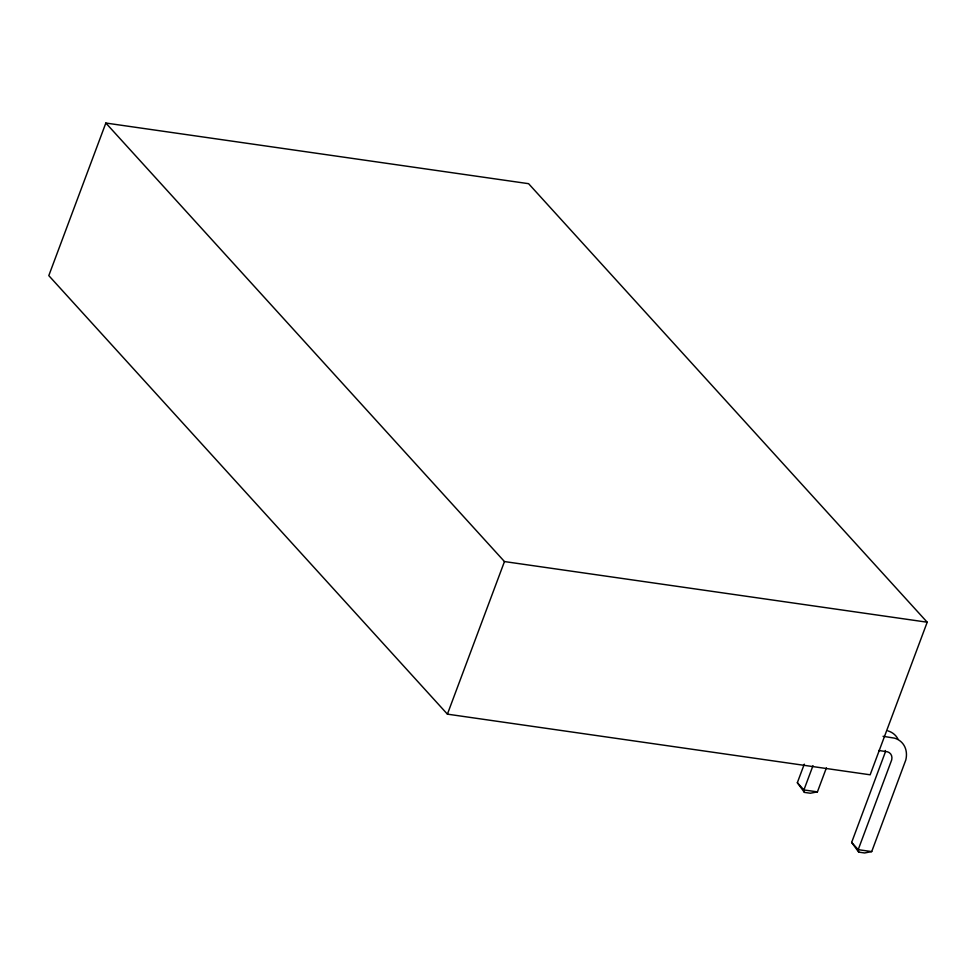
<?xml version="1.0" encoding="UTF-8"?>
<svg xmlns="http://www.w3.org/2000/svg" width="976" height="976" viewBox="0 0 976 976"><rect width="100%" height="100%" fill="white"/><g stroke="black" fill="none" stroke-linecap="round" stroke-linejoin="round"><path stroke-width="1.46" d="M105.847 123.037L48.8 275.622L447.411 714.151L870.153 774.798L927.2 622.212L528.589 183.683L105.847 123.037L504.47 561.566L927.2 622.212M447.411 714.151L504.47 561.566M826.391 767.88L817.424 791.878L810.336 793.232L804.395 792.39L797.343 782.703L804.285 764.159M812.984 765.684L803.919 789.938L804.395 792.39M883.036 736.294L894.504 738.137A25.266 19.935 -42.3 0 1 905.801 759.975L871.714 851.597L864.626 852.963L858.685 852.109L851.645 842.434L885.122 752.655A9.321 7.357 -42.3 0 0 885.366 750.507M878.766 750.483L887.526 751.825A9.321 7.357 -42.3 0 1 891.698 759.889L858.209 849.657L858.685 852.109M817.424 791.878L803.919 789.938L797.343 782.703M871.714 851.597L858.209 849.657L851.645 842.434M887.94 730.902A25.266 19.935 -42.3 0 1 897.932 739.015"/></g></svg>
